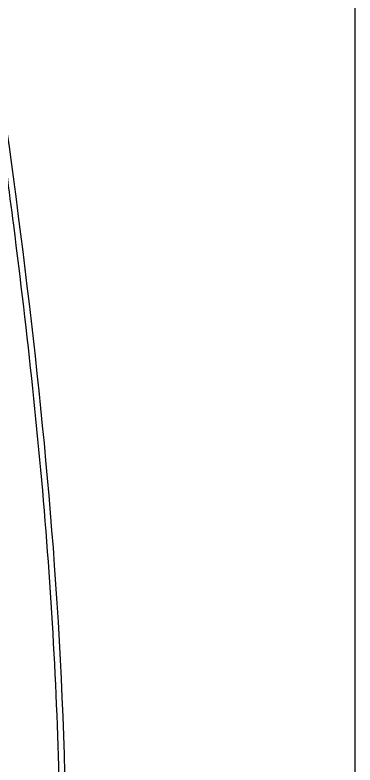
# Model space of a CAD drawing. Header units: millimetres. Extents: x 21899 to 38731, y -5425 to 3612.
# Drawn here: x 25232 to 25517, y -3423 to -2795 of the extents above; entities that cross this region are included whole.
import ezdxf

# ---------------------------------------------------------------- set-up
doc = ezdxf.new("R2010")
doc.units = ezdxf.units.MM

msp = doc.modelspace()

# ---------------------------------------------------------------- linework, layer by layer
at = {"color": 7, "linetype": 'Continuous'}
msp.add_line((25517.11, -4530.44), (25517.11, -2487.45), dxfattribs=at)
for points, knots in [([(25069.92, -5197.53), (25069.62, -5187.73), (25068.68, -5157.82), (25128.02, -5102.37), (25355.56, -5049.27), (25327.13, -4592.71), (25209.24, -4202.13), (25280.59, -3739.34), (25276.33, -3268.05), (25234, -2943.99), (25211.06, -2788.49)], [0, 0, 0, 0, 28.603639, 87.316373, 219.64008, 691.967745, 1092.856311, 1534.223988, 2043.788513, 2514.269853, 2514.269853, 2514.269853, 2514.269853]), ([(25064.93, -5197.69), (25064.78, -5193.02), (25064.63, -5188.26), (25064.88, -5179.75), (25065.18, -5176), (25066.04, -5170.99), (25066.31, -5169.69), (25066.89, -5167.32), (25067.19, -5166.25), (25067.86, -5164.13), (25068.22, -5163.08), (25069.41, -5159.98), (25070.32, -5157.97), (25073.68, -5151.53), (25076.57, -5147.32), (25083.12, -5139.42), (25086.78, -5135.72), (25094.58, -5128.78), (25098.72, -5125.54), (25106.35, -5120.07), (25109.79, -5117.77), (25116.76, -5113.4), (25120.28, -5111.32), (25130.92, -5105.39), (25138.12, -5101.82), (25156.97, -5093.08), (25168.63, -5088.3), (25191.21, -5078.81), (25202.13, -5074.1), (25216.21, -5066.84), (25220.02, -5064.74), (25226.55, -5060.82), (25229.33, -5059.03), (25234.74, -5055.32), (25237.38, -5053.38), (25245.07, -5047.38), (25249.91, -5043.1), (25264.57, -5028.53), (25273.35, -5017.22), (25288.59, -4992.36), (25295.04, -4978.8), (25305.85, -4949.79), (25310.21, -4934.34), (25320.03, -4887.95), (25323.17, -4855.15), (25324.64, -4787.02), (25322.96, -4751.69), (25316.5, -4681.11), (25311.72, -4645.85), (25304.88, -4603.39), (25303.46, -4594.93), (25300.55, -4578.2), (25299.07, -4569.93), (25294.54, -4545.35), (25291.41, -4529.29), (25281.9, -4481.94), (25275.37, -4451.46), (25260.05, -4378.26), (25251.56, -4336.23), (25243.24, -4281.98), (25241.54, -4269.81), (25238.76, -4247.04), (25237.62, -4236.46), (25235.93, -4217.86), (25235.31, -4209.87), (25234.28, -4193.82), (25233.87, -4185.76), (25232.94, -4161.51), (25232.7, -4145.23), (25232.95, -4096.08), (25234.41, -4062.93), (25240.72, -3968.14), (25247.39, -3905.92), (25255.03, -3827.38), (25256.58, -3811), (25259.06, -3783.02), (25260.04, -3771.4), (25261.85, -3748.2), (25262.69, -3736.62), (25265, -3701.9), (25266.26, -3678.8), (25269.28, -3609.64), (25270.25, -3563.7), (25270.31, -3426.23), (25266.55, -3335.06), (25252.87, -3152.79), (25242.97, -3061.7), (25223.78, -2911.89), (25215.52, -2853.17), (25206.88, -2794.45)], [0, 0, 0, 0, 13.614656, 13.614656, 24.237506, 24.237506, 27.949925, 27.949925, 31.063684, 31.063684, 34.177443, 34.177443, 40.404961, 40.404961, 54.673562, 54.673562, 68.942162, 68.942162, 83.210763, 83.210763, 94.643421, 94.643421, 106.076078, 106.076078, 128.941394, 128.941394, 165.933013, 165.933013, 202.924632, 202.924632, 217.211649, 217.211649, 228.325165, 228.325165, 239.438681, 239.438681, 261.665712, 261.665712, 310.591127, 310.591127, 359.516541, 359.516541, 408.441955, 408.441955, 499.721397, 499.721397, 591.000838, 591.000838, 682.28028, 682.28028, 705.283727, 705.283727, 728.287174, 728.287174, 774.294068, 774.294068, 866.307856, 866.307856, 999.972816, 999.972816, 1038.611318, 1038.611318, 1072.030725, 1072.030725, 1097.038945, 1097.038945, 1122.047166, 1122.047166, 1172.063606, 1172.063606, 1272.096487, 1272.096487, 1455.942037, 1455.942037, 1504.41999, 1504.41999, 1538.871883, 1538.871883, 1573.323775, 1573.323775, 1642.227561, 1642.227561, 1780.035131, 1780.035131, 2055.650273, 2055.650273, 2331.265414, 2331.265414, 2508.990496, 2508.990496, 2508.990496, 2508.990496])]:
    msp.add_open_spline(points, degree=3, knots=knots)

doc.saveas('drawing.dxf')
